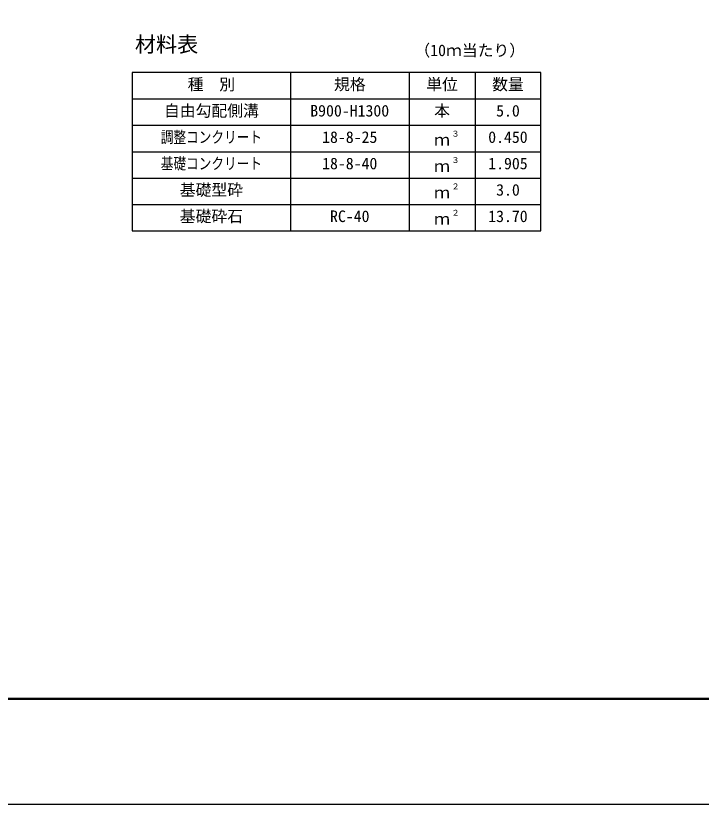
# Model space of a CAD drawing. Units: millimetres, scale not verified. Extents: x -16800 to 16800, y -5940 to 5940.
# Drawn here: x 4582 to 7182, y -5940 to -2951 of the extents above; entities that cross this region are included whole.
import ezdxf
from ezdxf.enums import TextEntityAlignment as Align

# ---------------------------------------------------------------- set-up
doc = ezdxf.new("R2010")
doc.units = ezdxf.units.MM
doc.header["$LTSCALE"] = 20
for name, color, linetype, lineweight in [('0-1_Defpoints', 5, 'Continuous', 25), ('0-3_HYO', 3, 'Continuous', 25), ('0-4_HYO2', 4, 'Continuous', 25), ('0-6_TXT', 7, 'Continuous', 25), ('0-7_WAKU', 3, 'Continuous', 25)]:
    doc.layers.add(name, color=color, linetype=linetype, lineweight=lineweight)
doc.styles.add('ＭＳ ゴシック', font='')
doc.styles.get('ＭＳ ゴシック').set_extended_font_data('MS Gothic')

msp = doc.modelspace()

# ---------------------------------------------------------------- linework, layer by layer
at = {"layer": '0-1_Defpoints'}
msp.add_lwpolyline([(0, -5940), (16800, -5940), (16800, 5940), (0, 5940)], close=True, dxfattribs=at)
at = {"layer": '0-3_HYO'}
for p, q in [((5623.84, -3166.12), (5623.84, -3766.12)), ((6073.84, -3166.12), (6073.84, -3766.12)), ((6323.84, -3166.12), (6323.84, -3766.12)), ((5023.84, -3266.12), (6573.84, -3266.12))]:
    msp.add_line(p, q, dxfattribs=at)
msp.add_lwpolyline([(5023.84, -3766.12), (6573.84, -3766.12), (6573.84, -3166.12), (5023.84, -3166.12)], close=True, dxfattribs=at)
at = {"layer": '0-4_HYO2'}
for p, q in [((5023.84, -3366.12), (6573.84, -3366.12)), ((5023.84, -3466.12), (6573.84, -3466.12)), ((5023.84, -3566.12), (6573.84, -3566.12)), ((5023.84, -3666.12), (6573.84, -3666.12))]:
    msp.add_line(p, q, dxfattribs=at)
at = {"layer": '0-7_WAKU', "lineweight": 50}
msp.add_lwpolyline([(400, -5540), (16400, -5540), (16400, 5540), (400, 5540)], close=True, dxfattribs=at)

# ---------------------------------------------------------------- texts
at = {"layer": '0-6_TXT', "style": 'ＭＳ ゴシック'}
for s, height, p in [('材料表', 58.65, (5033.84, -3106.12)), ('（10ｍ当たり）', 43.99, (6093.84, -3117.12)), ('種\u3000別', 43.99, (5233.84, -3246.12)), ('規格', 43.99, (5788.84, -3246.12)), ('単位', 43.99, (6138.84, -3246.12)), ('数量', 43.99, (6388.84, -3246.12)), ('自由勾配側溝', 43.99, (5143.84, -3346.12)), ('本', 43.99, (6168.84, -3346.12)), ('B900-H1300', 43.99, (5698.84, -3346.12)), ('5.0', 43.99, (6403.84, -3346.12)), ('18-8-25', 43.99, (5743.84, -3446.12)), ('３', 21.99, (6234.38, -3415.75)), ('0.450', 43.99, (6373.84, -3446.12)), ('ｍ', 43.99, (6168.84, -3456.12)), ('18-8-40', 43.99, (5743.84, -3546.12)), ('３', 21.99, (6234.38, -3515.75)), ('1.905', 43.99, (6373.84, -3546.12)), ('ｍ', 43.99, (6168.84, -3556.12)), ('基礎型砕', 43.99, (5203.84, -3646.12)), ('２', 21.99, (6234.38, -3615.75)), ('ｍ', 43.99, (6168.84, -3656.12)), ('3.0', 43.99, (6403.84, -3646.12)), ('基礎砕石', 43.99, (5203.84, -3746.12)), ('RC-40', 43.99, (5773.84, -3746.12)), ('２', 21.99, (6234.38, -3715.75)), ('13.70', 43.99, (6373.84, -3746.12)), ('ｍ', 43.99, (6168.84, -3756.12))]:
    msp.add_text(s, height=height, dxfattribs=at).set_placement(p, align=Align.BOTTOM_LEFT)
at = {"layer": '0-6_TXT', "style": 'ＭＳ ゴシック', "width": 0.8}
for s, p in [('調整コンクリート', (5131.84, -3446.12)), ('基礎コンクリート', (5131.84, -3546.12))]:
    msp.add_text(s, height=43.99, dxfattribs=at).set_placement(p, align=Align.BOTTOM_LEFT)

doc.saveas('drawing.dxf')
